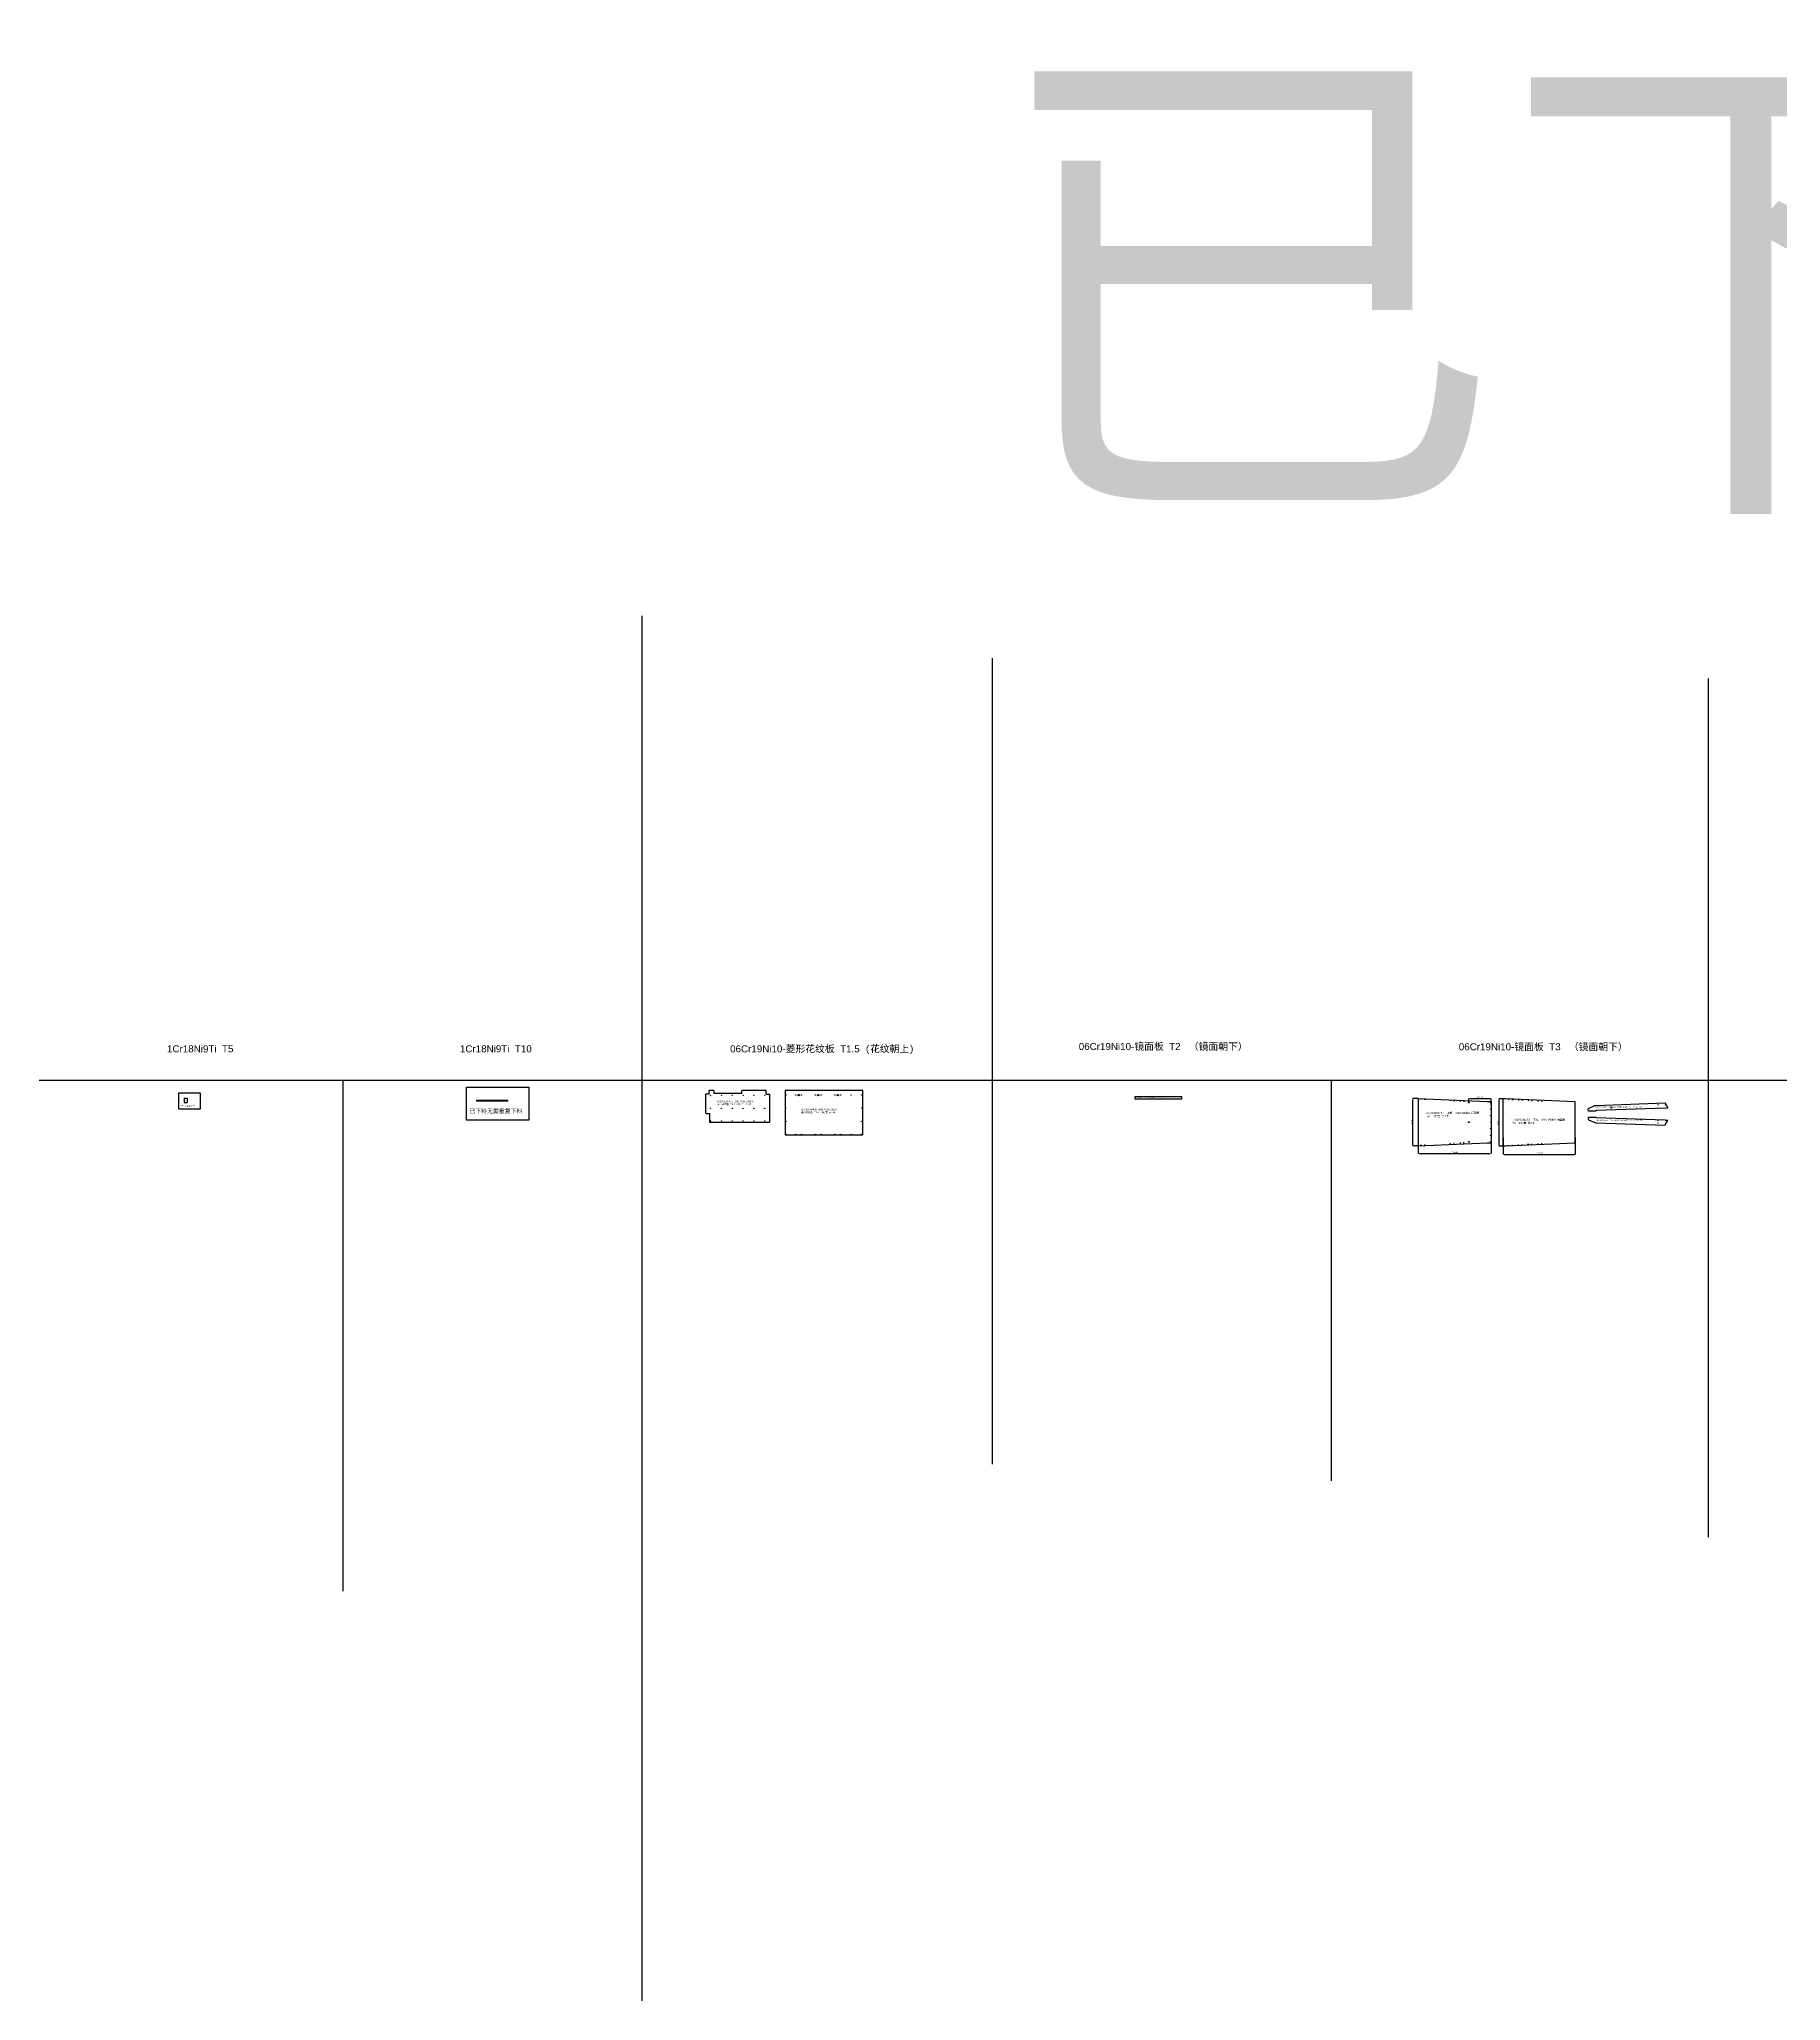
# Model space of a CAD drawing. Extents: x -6447 to 149024, y 3090 to 46524.
# Drawn here: x -6447 to 30808, y 4583 to 46524 of the extents above; entities that cross this region are included whole.
import ezdxf

# ---------------------------------------------------------------- set-up
doc = ezdxf.new("R2010")
doc.units = 0
doc.linetypes.add('CENTERX2', pattern=[20.32, 12.7, -2.54, 2.54, -2.54])
doc.layers.get('0').update_dxf_attribs({"linetype": 'CONTINUOUS'})
doc.layers.get('DEFPOINTS').update_dxf_attribs({"linetype": 'CONTINUOUS'})
doc.styles.get("Standard").update_dxf_attribs({"font": 'arial.ttf'})
doc.dimstyles.new('0000', dxfattribs={"dimtxt": 30, "dimasz": 20, "dimexe": 1.25, "dimexo": 0.625, "dimtad": 1, "dimtxsty": 'STANDARD', "dimcen": 2.5, "dimazin": 3, "dimtfac": 1, "dimtmove": 0, "dimatfit": 3})

# ---------------------------------------------------------------- blocks, each defined once
blk = doc.blocks.new('146032350-2_板')
at = {"color": 7, "linetype": 'CONTINUOUS'}
for p, q in [((2773, 23885), (2773, 23788)), ((2773, 23885), (2833, 23885)), ((2773, 23788), (2833, 23788)), ((2833, 23885), (2833, 23788))]:
    blk.add_line(p, q, dxfattribs=at)
at = {"color": 6, "linetype": 'CENTERX2'}
for p, q in [((2776, 23828), (2773, 23828)), ((2833, 23828), (2830, 23828))]:
    blk.add_line(p, q, dxfattribs=at)
at = {"color": 3, "insert": (2783, 23853), "char_height": 3.92, "width": 45, "attachment_point": 1}
blk.add_mtext('146032350-2{\\fSimSun|b0|i0|c134|p2; 板}  1Cr18Ni9Ti  T5     2{\\fSimSun|b0|i0|c134|p2;件}/{\\fSimSun|b0|i0|c134|p2;套}    {\\fSimSun|b0|i0|c134|p2;共}8{\\fSimSun|b0|i0|c134|p2;件}', dxfattribs=at)
blk = doc.blocks.new('146032350-1_板')
at = {"color": 7, "linetype": 'CONTINUOUS'}
for p, q in [((9025, 23836), (9025, 23816)), ((9025, 23836), (9695, 23836)), ((9695, 23816), (9025, 23816)), ((9695, 23816), (9695, 23836))]:
    blk.add_line(p, q, dxfattribs=at)
for centre in [(9035, 23826), (9155, 23826), (9325, 23826), (9445, 23826), (9565, 23826), (9685, 23826)]:
    blk.add_circle(centre, 4.5, dxfattribs=at)
at = {"color": 3, "insert": (9164, 23831), "char_height": 7, "width": 247.62, "attachment_point": 1}
blk.add_mtext('146032350-1{\\fSimSun|b0|i0|c134|p2; 板}  1Cr18Ni9Ti  T10   1{\\fSimSun|b0|i0|c134|p2;件}/{\\fSimSun|b0|i0|c134|p2;套}    {\\fSimSun|b0|i0|c134|p2;共}4{\\fSimSun|b0|i0|c134|p2;件}', dxfattribs=at)
blk = doc.blocks.new('101003004477__盖板')
at = {"color": 7, "linetype": 'CONTINUOUS'}
for p, q in [((13925, 23969), (13925, 23566)), ((14002, 23969), (13925, 23969)), ((14002, 23969), (14002, 24047)), ((14097, 24047), (14002, 24047)), ((14102, 24042), (14102, 23992)), ((14107, 23987), (14697, 23987)), ((14702, 23992), (14702, 24042)), ((15222, 24047), (14707, 24047)), ((15222, 23969), (15222, 24047)), ((15222, 23969), (15299, 23969)), ((15299, 23376), (15299, 23969)), ((13935, 23556), (14012, 23556)), ((14012, 23556), (14012, 23366)), ((14012, 23366), (15289, 23366))]:
    blk.add_line(p, q, dxfattribs=at)
at = {"color": 6, "linetype": 'CENTERX2'}
for p, q in [((14005, 23969), (14002, 23969)), ((14003, 23968), (14003, 23966)), ((15222, 23969), (15219, 23969)), ((15221, 23966), (15221, 23968)), ((14003, 23562), (14003, 23556)), ((15221, 23366), (15221, 23370))]:
    blk.add_line(p, q, dxfattribs=at)
at = {"color": 1}
for p, q in [((14002, 23969), (14003, 23968)), ((14003, 23968), (14005, 23967)), ((15221, 23968), (15219, 23967)), ((15222, 23969), (15221, 23968))]:
    blk.add_line(p, q, dxfattribs=at)
at = {"color": 7, "linetype": 'CONTINUOUS'}
for centre in [(14032, 23940), (14264, 23940), (14496, 23940), (14728, 23940), (14960, 23940), (15192, 23940), (14032, 23666), (14264, 23666), (14496, 23666), (14728, 23666), (14960, 23666), (15192, 23666), (14032, 23391), (14264, 23391), (14496, 23391), (14728, 23391), (14960, 23391), (15192, 23391)]:
    blk.add_circle(centre, 3.5, dxfattribs=at)
for centre, radius, start, end in [((14097, 24042), 5, 0, 90), ((14107, 23992), 5, 180, 270), ((14697, 23992), 5, 270, 0), ((14707, 24042), 5, 90, 180), ((13935, 23566), 10, 180, 270), ((15289, 23376), 10, 270, 0)]:
    blk.add_arc(centre, radius, start, end, dxfattribs=at)
at = {"color": 3, "insert": (14175, 23832), "char_height": 36, "width": 788.09, "attachment_point": 1}
blk.add_mtext('101003004477  {\\fSimSun|b0|i0|c134|p2;盖板}  06Cr19Ni10-{\\fSimSun|b0|i0|c134|p2;菱形花纹板}  T1.5  {\\fSimSun|b0|i0|c134|p2;1件/套 共1件}', dxfattribs=at)
blk = doc.blocks.new('101003004438__盖板')
at = {"color": 7, "linetype": 'CONTINUOUS'}
for p, q in [((15626, 24046), (15626, 23103)), ((15636, 24056), (17275, 24056)), ((17285, 24046), (17285, 23103)), ((15631, 23098), (17280, 23098))]:
    blk.add_line(p, q, dxfattribs=at)
at = {"color": 6, "linetype": 'CENTERX2'}
for p, q in [((15626, 23978), (15630, 23978)), ((17280, 23978), (17285, 23978))]:
    blk.add_line(p, q, dxfattribs=at)
at = {"color": 7, "linetype": 'CONTINUOUS'}
for centre, radius in [((15646, 23949), 3.5), ((15855, 23949), 3.5), ((15915, 23949), 14), ((15975, 23949), 3.5), ((16275, 23949), 3.5), ((16335, 23949), 14), ((16395, 23949), 3.5), ((16695, 23949), 3.5), ((16755, 23949), 14), ((16815, 23949), 3.5), ((17040, 23949), 3.5), ((17265, 23949), 3.5), ((15646, 23669), 3.5), ((17265, 23669), 3.5), ((15646, 23388), 3.5), ((15646, 23108), 3.5), ((15855, 23108), 3.5), ((15975, 23108), 3.5), ((16275, 23108), 3.5), ((16395, 23108), 3.5), ((16695, 23108), 3.5), ((16815, 23108), 3.5), ((17040, 23108), 3.5), ((17265, 23388), 3.5), ((17265, 23108), 3.5)]:
    blk.add_circle(centre, radius, dxfattribs=at)
for centre, radius, start, end in [((15636, 24046), 10, 90, 180), ((17275, 24046), 10, 0, 90), ((15631, 23103), 5, 180, 270), ((17280, 23103), 5, 270, 0)]:
    blk.add_arc(centre, radius, start, end, dxfattribs=at)
at = {"color": 3, "insert": (15972, 23658), "char_height": 36, "width": 788.09, "attachment_point": 1}
blk.add_mtext('101003004438  {\\fSimSun|b0|i0|c134|p2;盖板}  06Cr19Ni10-{\\fSimSun|b0|i0|c134|p2;菱形花纹板}  T1.5  {\\fSimSun|b0|i0|c134|p2;1件/套 共1件}', dxfattribs=at)
blk = doc.blocks.new('101003004460___板')
at = {"color": 7, "linetype": 'CONTINUOUS'}
for p, q in [((24115, 23908), (23108, 23908)), ((23108, 23908), (23108, 23874)), ((24115, 23874), (24115, 23908)), ((23108, 23874), (23111, 23871)), ((23111, 23871), (24112, 23871)), ((24112, 23871), (24115, 23874))]:
    blk.add_line(p, q, dxfattribs=at)
at = {"color": 3, "insert": (23143, 23900), "char_height": 15.12, "width": 610.01, "attachment_point": 1}
blk.add_mtext('101003004460   {\\fSimSun|b0|i0|c134|p2;板  }06Cr19Ni10-{\\fSimSun|b0|i0|c134|p2;镜面板}   T2    1{\\fSimSun|b0|i0|c134|p2;件}/{\\fSimSun|b0|i0|c134|p2;套}  {\\fSimSun|b0|i0|c134|p2;共1件}', dxfattribs=at)
blk = doc.blocks.new('101003004457__上板')
at = {"color": 7, "linetype": 'CONTINUOUS'}
for p, q in [((29169, 23873), (29169, 22865)), ((29169, 23873), (30646, 23811)), ((30646, 23811), (30729, 23811)), ((30729, 23811), (30729, 22927)), ((29169, 22865), (30646, 22927)), ((30646, 22927), (30729, 22927))]:
    blk.add_line(p, q, dxfattribs=at)
at = {"color": 6, "linetype": 'CONTINUOUS'}
for p, q in [((29239, 23864), (29229, 23864)), ((29229, 23864), (29229, 23853)), ((29299, 23861), (29309, 23860)), ((29309, 23860), (29309, 23850)), ((29869, 23831), (29859, 23831)), ((29859, 23831), (29859, 23822)), ((29929, 23828), (29939, 23827)), ((29939, 23827), (29939, 23816)), ((30079, 23820), (30069, 23820)), ((30069, 23820), (30069, 23808)), ((30139, 23817), (30149, 23816)), ((30149, 23816), (30149, 23805)), ((29229, 22873), (29229, 22885)), ((29239, 22874), (29229, 22873)), ((29299, 22877), (29309, 22877)), ((29309, 22877), (29309, 22888)), ((29859, 22906), (29859, 22917)), ((29869, 22907), (29859, 22906)), ((29929, 22910), (29939, 22910)), ((29939, 22910), (29939, 22925)), ((30069, 22917), (30069, 22929)), ((30079, 22918), (30069, 22917)), ((30139, 22921), (30149, 22921)), ((30149, 22921), (30149, 22938))]:
    blk.add_line(p, q, dxfattribs=at)
at = {"color": 6, "linetype": 'CENTERX2'}
for p, q in [((30649, 23811), (30649, 23809)), ((30649, 22927), (30649, 22927))]:
    blk.add_line(p, q, dxfattribs=at)
at = {"color": 6, "linetype": 'CONTINUOUS'}
for centre in [(30256, 23789), (30256, 23369), (30256, 22949)]:
    blk.add_circle(centre, 10, dxfattribs=at)
at = {"color": 7, "linetype": 'CONTINUOUS'}
for centre in [(30717, 23789), (30717, 23649), (30717, 23509), (30717, 23369), (30717, 23229), (30717, 23089), (30717, 22949)]:
    blk.add_circle(centre, 3.25, dxfattribs=at)
at = {"color": 3, "insert": (29326, 23588), "char_height": 42, "width": 1170.26, "attachment_point": 1}
blk.add_mtext('101003004457{\\fSimSun|b0|i0|c134|p2;  上板  }06Cr19Ni10-{\\fSimSun|b0|i0|c134|p2;镜面板}   T3    1{\\fSimSun|b0|i0|c134|p2;件}/{\\fSimSun|b0|i0|c134|p2;套}  {\\fSimSun|b0|i0|c134|p2;共1件}', dxfattribs=at)
blk = doc.blocks.new('101003004458__下板')
at = {"color": 7, "linetype": 'CONTINUOUS'}
for p, q in [((30988, 22857), (30988, 23865)), ((31046, 23865), (30988, 23865)), ((32518, 23803), (31046, 23865)), ((32524, 23803), (32518, 23803)), ((32531, 23803), (32524, 23803)), ((32531, 22919), (32531, 23803)), ((31046, 22857), (30988, 22857)), ((32518, 22919), (31046, 22857)), ((32518, 22919), (32524, 22919)), ((32531, 22919), (32524, 22919))]:
    blk.add_line(p, q, dxfattribs=at)
at = {"color": 6, "linetype": 'CONTINUOUS'}
for p, q in [((31114, 23856), (31104, 23857)), ((31104, 23857), (31104, 23845)), ((31174, 23853), (31184, 23853)), ((31184, 23853), (31184, 23843)), ((31324, 23845), (31314, 23846)), ((31314, 23846), (31314, 23833)), ((31384, 23842), (31394, 23842)), ((31394, 23842), (31394, 23830)), ((31534, 23834), (31524, 23835)), ((31524, 23835), (31524, 23822)), ((31594, 23831), (31604, 23831)), ((31604, 23831), (31604, 23820)), ((31744, 23823), (31734, 23824)), ((31734, 23824), (31734, 23812)), ((31804, 23820), (31814, 23820)), ((31814, 23820), (31814, 23805)), ((31104, 22866), (31104, 22878)), ((31114, 22866), (31104, 22866)), ((31174, 22869), (31184, 22870)), ((31184, 22870), (31184, 22884)), ((31314, 22877), (31314, 22890)), ((31324, 22877), (31314, 22877)), ((31384, 22880), (31394, 22881)), ((31394, 22881), (31394, 22895)), ((31524, 22888), (31524, 22905)), ((31534, 22888), (31524, 22888)), ((31594, 22891), (31604, 22892)), ((31604, 22892), (31604, 22908)), ((31734, 22899), (31734, 22913)), ((31744, 22899), (31734, 22899)), ((31804, 22902), (31814, 22903)), ((31814, 22903), (31814, 22918))]:
    blk.add_line(p, q, dxfattribs=at)
at = {"color": 6, "linetype": 'CENTERX2'}
for p, q in [((32521, 23803), (32521, 23801)), ((32521, 22921), (32521, 22919))]:
    blk.add_line(p, q, dxfattribs=at)
at = {"color": 3, "insert": (31167, 23441), "char_height": 42, "width": 1170.26, "attachment_point": 1}
blk.add_mtext('101003004458{\\fSimSun|b0|i0|c134|p2;  下板  }06Cr19Ni10-{\\fSimSun|b0|i0|c134|p2;镜面板}   T3    1{\\fSimSun|b0|i0|c134|p2;件}/{\\fSimSun|b0|i0|c134|p2;套}  {\\fSimSun|b0|i0|c134|p2;共1件}', dxfattribs=at)
blk = doc.blocks.new('101003004456__弯板')
at = {"color": 7, "linetype": 'CONTINUOUS'}
for p, q in [((32808, 23621), (32808, 23655)), ((32814, 23664), (32947, 23726)), ((32818, 23611), (32977, 23611)), ((32951, 23727), (32973, 23727)), ((32973, 23727), (34451, 23779)), ((32973, 23727), (32973, 23727)), ((32977, 23617), (32977, 23611)), ((34454, 23671), (32980, 23620)), ((34451, 23779), (34454, 23773)), ((34454, 23773), (34454, 23773)), ((34454, 23773), (34512, 23673)), ((34454, 23671), (34512, 23673))]:
    blk.add_line(p, q, dxfattribs=at)
at = {"color": 6, "linetype": 'CENTERX2'}
for p, q in [((32973, 23725), (32973, 23727)), ((32973, 23611), (32973, 23613)), ((34454, 23773), (34454, 23765)), ((34454, 23676), (34454, 23671))]:
    blk.add_line(p, q, dxfattribs=at)
at = {"color": 6, "linetype": 'CONTINUOUS'}
for p, q in [((34300, 23741), (34296, 23741)), ((34296, 23741), (34296, 23732)), ((34296, 23677), (34296, 23671)), ((34296, 23671), (34300, 23671)), ((34300, 23741), (34300, 23732)), ((34300, 23671), (34300, 23677)), ((34457, 23741), (34453, 23741)), ((34457, 23741), (34453, 23741)), ((34454, 23671), (34454, 23671)), ((34457, 23729), (34457, 23741)), ((34457, 23672), (34457, 23678))]:
    blk.add_line(p, q, dxfattribs=at)
blk.add_circle((33305, 23681), 11.4, dxfattribs=at)
at = {"color": 7, "linetype": 'CONTINUOUS'}
for centre, radius, start, end in [((32818, 23655), 10, 115, 180), ((32818, 23621), 10, 180, 270), ((32951, 23717), 10, 92, 115), ((32980, 23617), 3, 91.9982, 180)]:
    blk.add_arc(centre, radius, start, end, dxfattribs=at)
at = {"color": 3, "insert": (32961, 23707), "char_height": 25.2, "width": 1016.69, "attachment_point": 1}
blk.add_mtext('101003004456{\\fSimSun|b0|i0|c134|p2;  弯板  }06Cr19Ni10-{\\fSimSun|b0|i0|c134|p2;镜面板}   T3    1{\\fSimSun|b0|i0|c134|p2;件}/{\\fSimSun|b0|i0|c134|p2;套}  {\\fSimSun|b0|i0|c134|p2;共1件}', dxfattribs=at)
blk = doc.blocks.new('101003004455__弯板')
at = {"color": 7, "linetype": 'CONTINUOUS'}
for p, q in [((32808, 23464), (32808, 23431)), ((32814, 23422), (32947, 23360)), ((32818, 23474), (32977, 23474)), ((32951, 23359), (32973, 23358)), ((32973, 23358), (32973, 23358)), ((32973, 23358), (34451, 23306)), ((32977, 23468), (32977, 23474)), ((34454, 23414), (32980, 23465)), ((34451, 23306), (34454, 23312)), ((34454, 23414), (34512, 23412)), ((34454, 23313), (34512, 23412)), ((34454, 23313), (34454, 23312))]:
    blk.add_line(p, q, dxfattribs=at)
at = {"color": 6, "linetype": 'CENTERX2'}
for p, q in [((32973, 23474), (32973, 23473)), ((32973, 23361), (32973, 23358)), ((34454, 23410), (34454, 23414)), ((34454, 23312), (34454, 23320))]:
    blk.add_line(p, q, dxfattribs=at)
at = {"color": 6, "linetype": 'CONTINUOUS'}
for p, q in [((34296, 23408), (34296, 23415)), ((34296, 23415), (34300, 23415)), ((34296, 23345), (34296, 23353)), ((34300, 23345), (34296, 23345)), ((34300, 23415), (34300, 23408)), ((34300, 23345), (34300, 23353)), ((34457, 23345), (34453, 23345)), ((34457, 23345), (34453, 23345)), ((34454, 23414), (34454, 23414)), ((34457, 23414), (34457, 23408)), ((34457, 23357), (34457, 23345))]:
    blk.add_line(p, q, dxfattribs=at)
at = {"color": 7, "linetype": 'CONTINUOUS'}
for centre, radius, start, end in [((32818, 23464), 10, 90, 180), ((32818, 23431), 10, 180, 245), ((32951, 23369), 10, 245, 268), ((32980, 23468), 3, 180, 268.0018)]:
    blk.add_arc(centre, radius, start, end, dxfattribs=at)
at = {"color": 3, "insert": (32989, 23422), "char_height": 25.2, "width": 1016.69, "attachment_point": 1}
blk.add_mtext('101003004455{\\fSimSun|b0|i0|c134|p2;  弯板  }06Cr19Ni10-{\\fSimSun|b0|i0|c134|p2;镜面板}   T3    1{\\fSimSun|b0|i0|c134|p2;件}/{\\fSimSun|b0|i0|c134|p2;套}  {\\fSimSun|b0|i0|c134|p2;共1件}', dxfattribs=at)
blk = doc.blocks.new('*D99')
at = {"color": 0}
for p, q in [((23050, 23082), (23050, 22700)), ((24610, 23082), (24610, 22700)), ((23070, 22701), (24590, 22701))]:
    blk.add_line(p, q, dxfattribs=at)
for points in [[(23070, 22705), (23070, 22698), (23050, 22701)], [(24590, 22705), (24590, 22698), (24610, 22701)]]:
    blk.add_solid(points, dxfattribs=at)
at = {"layer": 'DEFPOINTS', "color": 0}
for p in [(23050, 23082), (24610, 23082), (24610, 22701)]:
    blk.add_point(p, dxfattribs=at)
at = {"color": 0, "insert": (23830, 22720), "char_height": 30, "attachment_point": 5}
blk.add_mtext('1560,08', dxfattribs=at)
blk = doc.blocks.new('*D100')
at = {"color": 0}
for p, q in [((24870, 23041), (24870, 22678)), ((24890, 22679), (26392, 22679)), ((26412, 23041), (26412, 22678))]:
    blk.add_line(p, q, dxfattribs=at)
for points in [[(24890, 22683), (24890, 22676), (24870, 22679)], [(26392, 22683), (26392, 22676), (26412, 22679)]]:
    blk.add_solid(points, dxfattribs=at)
at = {"layer": 'DEFPOINTS', "color": 0}
for p in [(24870, 23042), (26412, 23042), (26412, 22679)]:
    blk.add_point(p, dxfattribs=at)
at = {"color": 0, "insert": (25641, 22698), "char_height": 30, "attachment_point": 5}
blk.add_mtext('1542,73', dxfattribs=at)
blk = doc.blocks.new('*D101')
at = {"color": 0}
for p, q in [((24869, 23865), (24774, 23865)), ((24776, 23845), (24776, 22877)), ((24869, 22857), (24774, 22857))]:
    blk.add_line(p, q, dxfattribs=at)
for points in [[(24772, 23845), (24779, 23845), (24776, 23865)], [(24772, 22877), (24779, 22877), (24776, 22857)]]:
    blk.add_solid(points, dxfattribs=at)
at = {"layer": 'DEFPOINTS', "color": 0}
for p in [(24870, 23865), (24776, 22857), (24870, 22857)]:
    blk.add_point(p, dxfattribs=at)
at = {"color": 0, "insert": (24760, 23361), "char_height": 30, "attachment_point": 5, "rotation": 90}
blk.add_mtext('1008', dxfattribs=at)
blk = doc.blocks.new('*D102')
at = {"color": 0}
for p, q in [((23050, 23873), (22931, 23873)), ((22932, 23853), (22932, 22885)), ((23050, 22865), (22931, 22865))]:
    blk.add_line(p, q, dxfattribs=at)
for points in [[(22929, 23853), (22935, 23853), (22932, 23873)], [(22929, 22885), (22935, 22885), (22932, 22865)]]:
    blk.add_solid(points, dxfattribs=at)
at = {"layer": 'DEFPOINTS', "color": 0}
for p in [(23050, 23873), (22932, 22865), (23050, 22865)]:
    blk.add_point(p, dxfattribs=at)
at = {"color": 0, "insert": (22916, 23369), "char_height": 30, "attachment_point": 5, "rotation": 90}
blk.add_mtext('1008', dxfattribs=at)
blk = doc.blocks.new('*D196')
at = {"color": 0}
for p, q in [((24138, 23789), (24138, 23878)), ((24158, 23877), (24590, 23877)), ((24610, 23746), (24610, 23878))]:
    blk.add_line(p, q, dxfattribs=at)
for points in [[(24158, 23880), (24158, 23874), (24138, 23877)], [(24590, 23880), (24590, 23874), (24610, 23877)]]:
    blk.add_solid(points, dxfattribs=at)
at = {"layer": 'DEFPOINTS', "color": 0}
for p in [(24138, 23789), (24610, 23877), (24610, 23745)]:
    blk.add_point(p, dxfattribs=at)
at = {"color": 0, "insert": (24374, 23896), "char_height": 30, "attachment_point": 5}
blk.add_mtext('472,63', dxfattribs=at)

msp = doc.modelspace()

# ---------------------------------------------------------------- linework, layer by layer
at = {"color": 4}
for p, q in [((6444.152, 34196.996), (6444.152, 4582.71)), ((13937.976, 33287.295), (13937.976, 16052.934)), ((29256.734, 32858.434), (29256.734, 14492.037))]:
    msp.add_line(p, q, dxfattribs=at)
at = {"color": 1}
for p, q in [((-6447.132, 24269.813), (149024.478, 24269.813)), ((46.849, 24269.813), (46.849, 13341.789)), ((21191.909, 24269.813), (21191.909, 15703.559))]:
    msp.add_line(p, q, dxfattribs=at)
at = {"color": 2}
for points in [[(-3462.332, 23998.374), (-3005.58, 23998.374), (-3005.58, 23643.828), (-3462.332, 23643.828)], [(2695.974, 24116.474), (4026.69, 24116.474), (4026.69, 23412.651), (2695.974, 23412.651)]]:
    msp.add_lwpolyline(points, close=True, dxfattribs=at)

# ---------------------------------------------------------------- block references
at = {"color": 1}
for name in ['101003004477__盖板', '101003004438__盖板', '101003004460___板', '146032350-2_板', '146032350-1_板', '101003004457__上板', '101003004458__下板', '101003004456__弯板', '101003004455__弯板']:
    msp.add_blockref(name, (-6118.398, 0), dxfattribs=at)

# ---------------------------------------------------------------- texts
at = {"color": 2, "attachment_point": 1}
for insert, char_height, width in [((13808.959, 45343.803), 8100, 106280.77937), ((-3441.436, 23733.296), 27, 354.26926), ((2754.228, 23651.011), 90, 1180.89755)]:
    msp.add_mtext('{\\fSimSun|b0|i0|c134|p2;已下料无需重复下料}', dxfattribs=dict(at, insert=insert, char_height=char_height, width=width))
at = {"color": 1, "char_height": 150, "attachment_point": 1}
for s, insert, width in [('1Cr18Ni9Ti  T5', (-3712.987, 25012.294), 2389.48005), ('1Cr18Ni9Ti  T10', (2552.072, 25012.294), 2389.48005), ('06Cr19Ni10-{\\fSimSun|b0|i0|c134|p2;菱形花纹板}  T1.5  {\\fSimSun|b0|i0|c134|p2;(花纹朝上)}', (8332.237, 25012.294), 4022.18614), ('06Cr19Ni10-{\\fSimSun|b0|i0|c134|p2;镜面板}  T2   {\\fSimSun|b0|i0|c134|p2;（镜面朝下）}', (15790.552, 25062.851), 3643.7332), ('06Cr19Ni10-{\\fSimSun|b0|i0|c134|p2;镜面板}  T3   {\\fSimSun|b0|i0|c134|p2;（镜面朝下）}', (23919.848, 25056.287), 3643.7332)]:
    msp.add_mtext(s, dxfattribs=dict(at, insert=insert, width=width))

# ---------------------------------------------------------------- dimensions: what is measured, and where the dimension line sits
at = {"color": 1}
for base, p1, p2, picture, middle in [((24610.408, 23876.917), (24137.782, 23788.657), (24610.408, 23745.483), '*D196', (24374.095, 23895.571)), ((24610.408, 22701.364), (23050.332, 23082.338), (24610.408, 23082.338), '*D99', (23830.37, 22720.017)), ((26412.298, 22679.362), (24869.567, 23041.577), (26412.298, 23041.577), '*D100', (25640.933, 22698.016))]:
    dim = msp.add_linear_dim(base=base, p1=p1, p2=p2, dimstyle='0000', dxfattribs=at)
    dim.commit()
    dim.dimension.update_dxf_attribs({"geometry": picture, "text_midpoint": middle})
for base, p1, p2, picture, middle in [((22931.848, 22864.657), (23050.332, 23872.657), (23050.332, 22864.657), '*D102', (22915.906, 23368.657)), ((24775.629, 22857.017), (24869.567, 23865.017), (24869.567, 22857.017), '*D101', (24759.687, 23361.017))]:
    dim = msp.add_linear_dim(base=base, p1=p1, p2=p2, angle=90, dimstyle='0000', dxfattribs=at)
    dim.commit()
    dim.dimension.update_dxf_attribs({"geometry": picture, "text_midpoint": middle})

doc.saveas('drawing.dxf')
